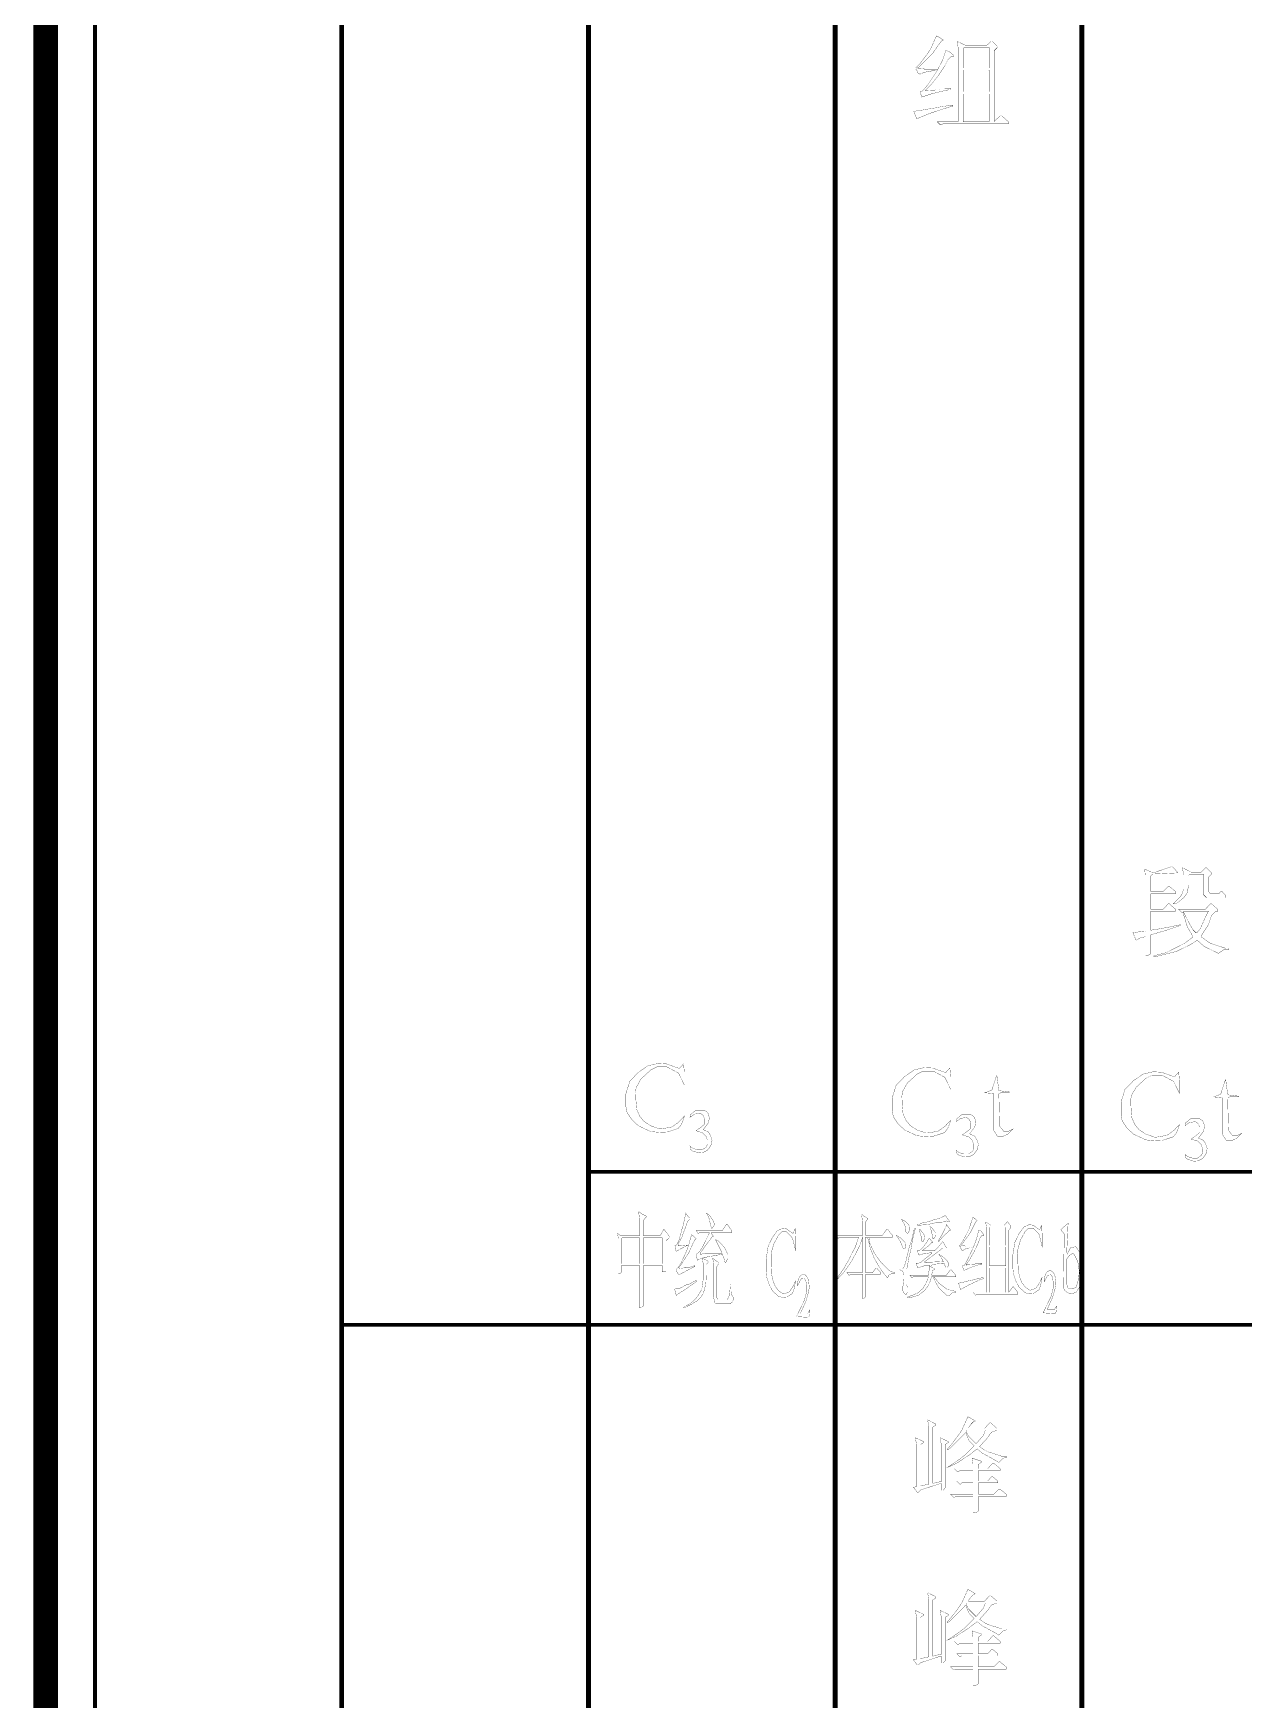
# Model space of a CAD drawing. Extents: x 94 to 452, y -72 to 1042.
# Drawn here: x 93.7 to 142.8, y 77.8 to 145.3 of the extents above; entities that cross this region are included whole.
import ezdxf

# ---------------------------------------------------------------- set-up
doc = ezdxf.new("R2010")
doc.units = 0
doc.header["$MEASUREMENT"] = 0
doc.layers.add('TREE_LAYER', color=7, linetype='Continuous')

msp = doc.modelspace()

# ---------------------------------------------------------------- linework, layer by layer
at = {"layer": 'TREE_LAYER'}
for points, const_width, elevation in [([(94.22612, 13.086307), (94.22612, 93.001716), (94.22612, 848.485862)], 1, 2891.008799), ([(96.22612, 848.485862), (96.22612, 93.001716), (96.22612, 93.001716), (96.22612, 13.086307)], 0.15, 2875.008799), ([(106.22612, 324.946668), (106.22612, 93.001716)], 0.2, 231.944952), ([(116.22612, 324.946668), (116.22612, 99.210443)], 0.2, 225.736226), ([(126.22612, 324.946668), (126.22612, 99.210443)], 0.2, 225.736226), ([(136.22612, 164.304039), (136.22612, 99.210443)], 0.2, 65.093596), ([(130.339934, 145.242986), (130.339934, 145.242986), (130.308561, 145.180241), (130.088953, 144.693967), (129.916404, 144.442986), (129.665424, 144.113575), (129.492875, 143.941026), (129.492875, 143.893967), (129.508561, 143.909653), (129.524247, 143.893967), (129.586993, 143.737104), (129.665424, 143.690045), (129.837973, 143.768477), (130.026208, 143.799849), (130.088953, 143.815535), (130.120326, 143.815535), (130.151698, 143.831222), (130.183071, 143.831222), (130.23013, 143.831222), (130.261502, 143.831222), (130.292875, 143.846908), (130.324247, 143.846908), (130.35562, 143.862594), (130.371306, 143.846908), (129.963463, 143.235143), (129.759542, 142.999849), (129.665424, 142.984163), (129.743855, 142.764555), (130.167385, 142.905732), (130.763463, 143.046908), (130.779149, 143.046908), (130.826208, 143.062594), (130.920326, 143.062594), (130.920326, 143.109653), (130.857581, 143.109653), (130.857581, 143.093967), (130.732091, 143.093967), (130.732091, 143.093967), (130.669346, 143.093967), (130.669346, 143.078281), (130.543855, 143.078281), (130.543855, 143.078281), (130.48111, 143.078281), (130.465424, 143.062594), (130.418365, 143.062594), (130.402679, 143.062594), (130.292875, 143.062594), (130.277189, 143.046908), (129.900718, 143.031222), (129.900718, 143.015535), (129.885032, 143.031222), (130.10464, 143.25083), (130.418365, 143.642986), (130.669346, 144.019457), (130.794836, 144.270437), (130.920326, 144.395928), (131.045816, 144.395928), (131.045816, 144.442986), (130.841895, 144.615535), (130.716404, 144.646908), (130.590914, 144.270437), (130.386993, 143.878281), (130.371306, 143.893967), (129.837973, 143.893967), (129.837973, 143.909653), (129.586993, 143.925339), (129.55562, 143.941026), (129.618365, 143.972398), (130.183071, 144.537104), (130.465424, 144.944947), (130.543855, 145.039065), (130.622287, 145.070437), (130.434051, 145.195928), (130.339934, 145.242986), (130.339934, 145.242986)], 0.01, 135), ([(131.171306, 145.023379), (131.171306, 145.023379), (131.171306, 145.007692), (131.218365, 144.756712), (131.218365, 141.77632), (131.202679, 141.760633), (130.371306, 141.760633), (130.496797, 141.635143), (130.543855, 141.635143), (130.590914, 141.682202), (133.257581, 141.682202), (133.257581, 141.760633), (132.975228, 142.011614), (132.928169, 142.011614), (132.677189, 141.77632), (132.677189, 141.77632), (132.677189, 144.646908), (132.802679, 144.772398), (132.802679, 144.819457), (132.598757, 145.023379), (132.551698, 145.023379), (132.379149, 144.866516), (131.500718, 144.866516), (131.171306, 145.023379), (131.171306, 145.023379)], 0.01, 135), ([(131.453659, 144.772398), (131.469346, 144.772398), (132.457581, 144.772398), (132.473267, 144.772398), (132.473267, 143.941026), (132.457581, 143.941026), (131.422287, 143.941026), (131.422287, 143.941026), (131.422287, 144.741026), (131.453659, 144.772398), (131.453659, 144.772398)], 0.01, 135), ([(131.422287, 143.846908), (131.422287, 143.862594), (132.457581, 143.862594), (132.473267, 143.846908), (132.473267, 142.984163), (132.457581, 142.984163), (131.422287, 142.984163), (131.422287, 142.984163), (131.422287, 143.846908), (131.422287, 143.846908)], 0.01, 135), ([(131.422287, 142.890045), (131.422287, 142.890045), (132.457581, 142.890045), (132.473267, 142.890045), (132.473267, 141.77632), (132.457581, 141.760633), (131.422287, 141.760633), (131.422287, 141.77632), (131.422287, 142.890045), (131.422287, 142.890045)], 0.01, 135), ([(130.998757, 142.435143), (130.90464, 142.435143), (130.653659, 142.388084), (130.622287, 142.388084), (130.339934, 142.341026), (130.308561, 142.325339), (130.026208, 142.293967), (129.994836, 142.278281), (129.728169, 142.231222), (129.696797, 142.231222), (129.414444, 142.184163), (129.414444, 142.184163), (129.524247, 141.917496), (129.539934, 141.886124), (130.073267, 142.105732), (130.747777, 142.325339), (130.763463, 142.341026), (130.998757, 142.388084), (130.998757, 142.435143), (130.998757, 142.435143)], 0.01, 135), ([(139.90236, 111.572769), (139.855301, 111.572769), (139.118046, 111.321788), (138.772948, 111.478651), (138.80432, 111.211984), (138.80432, 108.968847), (138.788634, 108.953161), (138.757262, 108.953161), (138.631771, 108.937475), (138.569026, 108.937475), (138.30236, 108.890416), (138.30236, 108.890416), (138.42785, 108.592377), (138.600399, 108.686494), (138.788634, 108.733553), (138.80432, 108.733553), (138.80432, 107.964926), (138.914124, 107.980612), (138.976869, 108.011984), (139.023928, 108.059043), (139.023928, 108.796298), (139.023928, 108.811984), (139.714124, 109.015906), (140.231771, 109.188455), (140.231771, 109.219828), (140.216085, 109.219828), (139.761183, 109.12571), (139.620007, 109.094337), (139.588634, 109.094337), (139.165105, 109.015906), (139.118046, 109.015906), (139.055301, 109.00022), (139.023928, 109.00022), (139.023928, 109.768847), (139.023928, 109.768847), (140.02785, 109.768847), (140.02785, 109.847279), (139.776869, 110.066886), (139.729811, 110.066886), (139.525889, 109.847279), (139.023928, 109.847279), (139.023928, 109.862965), (139.023928, 110.47473), (139.023928, 110.47473), (140.02785, 110.47473), (140.02785, 110.568847), (139.776869, 110.772769), (139.729811, 110.772769), (139.525889, 110.568847), (139.023928, 110.568847), (139.023928, 110.568847), (139.023928, 111.196298), (139.10236, 111.27473), (140.106281, 111.321788), (140.106281, 111.353161), (139.90236, 111.572769), (139.90236, 111.572769)], 0.01, 138), ([(140.325889, 111.52571), (140.310203, 111.52571), (140.310203, 111.494337), (140.357262, 111.243357), (140.357262, 110.678651), (140.27883, 110.443357), (140.184713, 110.317867), (139.933732, 110.066886), (140.02785, 110.066886), (140.169026, 110.161004), (140.341575, 110.302181), (140.482752, 110.47473), (140.529811, 110.60022), (140.529811, 110.678651), (140.561183, 110.835514), (140.561183, 111.227671), (140.608242, 111.27473), (141.141575, 111.27473), (141.157262, 111.27473), (141.157262, 110.443357), (141.282752, 110.317867), (142.035693, 110.317867), (142.067066, 110.349239), (142.067066, 110.396298), (141.910203, 110.568847), (141.863144, 110.568847), (141.784713, 110.47473), (141.439615, 110.47473), (141.361183, 110.568847), (141.361183, 111.149239), (141.486673, 111.27473), (141.486673, 111.321788), (141.282752, 111.52571), (141.235693, 111.52571), (141.063144, 111.353161), (140.655301, 111.353161), (140.325889, 111.52571), (140.325889, 111.52571)], 0.01, 138), ([(141.486673, 110.066886), (141.439615, 110.066886), (141.235693, 109.847279), (140.15334, 109.847279), (140.27883, 109.721788), (140.310203, 109.721788), (140.325889, 109.721788), (140.514124, 109.110024), (140.655301, 108.890416), (140.733732, 108.717867), (140.388634, 108.466886), (139.651379, 108.090416), (139.149418, 107.964926), (139.149418, 107.933553), (139.243536, 107.933553), (140.059222, 108.137475), (140.639615, 108.419828), (140.906281, 108.592377), (141.188634, 108.341396), (141.769026, 108.059043), (141.988634, 108.215906), (142.192556, 108.215906), (142.192556, 108.262965), (142.067066, 108.262965), (141.439615, 108.466886), (141.063144, 108.733553), (141.110203, 108.843357), (141.361183, 109.219828), (141.486673, 109.596298), (141.659222, 109.768847), (141.737654, 109.768847), (141.737654, 109.847279), (141.486673, 110.066886), (141.486673, 110.066886)], 0.01, 138), ([(140.357262, 109.768847), (140.357262, 109.768847), (141.345497, 109.768847), (141.361183, 109.768847), (141.235693, 109.517867), (141.031771, 109.062965), (140.890595, 108.890416), (140.859222, 108.890416), (140.733732, 109.015906), (140.623928, 109.204141), (140.357262, 109.721788), (140.325889, 109.737475), (140.357262, 109.768847), (140.357262, 109.768847)], 0.01, 138), ([(119.380094, 103.583737), (119.348722, 103.583737), (119.050682, 103.599424), (118.642839, 103.505306), (118.250682, 103.238639), (117.905584, 102.877855), (117.748722, 102.375894), (117.748722, 101.842561), (117.79578, 101.607267), (117.984016, 101.324914), (118.250682, 101.073934), (118.752643, 100.838639), (119.097741, 100.807267), (119.427153, 100.822953), (119.584016, 100.870012), (119.866369, 100.96413), (119.991859, 101.120992), (120.07029, 101.309228), (120.117349, 101.46609), (119.882055, 101.21511), (119.615388, 101.026875), (119.285977, 100.96413), (119.160486, 100.948443), (119.113428, 100.948443), (118.752643, 101.073934), (118.485977, 101.246483), (118.313428, 101.450404), (118.187937, 101.732757), (118.156565, 102.062169), (118.140879, 102.438639), (118.156565, 102.579816), (118.172251, 102.642561), (118.360486, 102.971973), (118.752643, 103.332757), (119.003624, 103.458247), (119.411467, 103.458247), (119.882055, 103.207267), (120.117349, 102.720992), (120.117349, 103.222953), (120.085977, 103.583737), (119.913428, 103.395502), (119.380094, 103.583737), (119.380094, 103.583737)], 0.01, 158), ([(130.174122, 103.415081), (130.14275, 103.415081), (129.84471, 103.430767), (129.436867, 103.336649), (129.04471, 103.069983), (128.699612, 102.709198), (128.54275, 102.207238), (128.54275, 101.673904), (128.589808, 101.43861), (128.778044, 101.156257), (129.04471, 100.905277), (129.546671, 100.669983), (129.891769, 100.63861), (130.221181, 100.654296), (130.378044, 100.701355), (130.660397, 100.795473), (130.785887, 100.952336), (130.864318, 101.140571), (130.911377, 101.297434), (130.676083, 101.046453), (130.409416, 100.858218), (130.080004, 100.795473), (129.954514, 100.779787), (129.907455, 100.779787), (129.546671, 100.905277), (129.280004, 101.077826), (129.107455, 101.281747), (128.981965, 101.5641), (128.950593, 101.893512), (128.934906, 102.269983), (128.950593, 102.411159), (128.966279, 102.473904), (129.154514, 102.803316), (129.546671, 103.1641), (129.797651, 103.289591), (130.205495, 103.289591), (130.676083, 103.03861), (130.911377, 102.552336), (130.911377, 103.054296), (130.880004, 103.415081), (130.707455, 103.226845), (130.174122, 103.415081), (130.174122, 103.415081)], 0.01, 158), ([(132.770985, 103.101355), (132.58275, 102.520963), (132.300397, 102.411159), (132.645495, 102.379787), (132.645495, 100.905277), (132.802357, 100.654296), (133.053338, 100.654296), (133.225887, 100.732728), (133.429808, 100.936649), (133.272946, 100.858218), (133.053338, 100.858218), (132.896475, 101.06214), (132.865102, 102.3641), (132.943534, 102.411159), (133.304318, 102.411159), (133.304318, 102.442532), (132.927848, 102.489591), (132.865102, 102.505277), (132.786671, 103.101355), (132.770985, 103.101355)], 0.01, 158), ([(139.45024, 103.246424), (139.418867, 103.246424), (139.120828, 103.26211), (138.712985, 103.167993), (138.320828, 102.901326), (137.97573, 102.540542), (137.818867, 102.038581), (137.818867, 101.505248), (137.865926, 101.269953), (138.054161, 100.987601), (138.320828, 100.73662), (138.822789, 100.501326), (139.167887, 100.469953), (139.497299, 100.48564), (139.654161, 100.532699), (139.936514, 100.626816), (140.062004, 100.783679), (140.140436, 100.971914), (140.187495, 101.128777), (139.952201, 100.877797), (139.685534, 100.689561), (139.356122, 100.626816), (139.230632, 100.61113), (139.183573, 100.61113), (138.822789, 100.73662), (138.556122, 100.909169), (138.383573, 101.113091), (138.258083, 101.395444), (138.22671, 101.724855), (138.211024, 102.101326), (138.22671, 102.242503), (138.242397, 102.305248), (138.430632, 102.634659), (138.822789, 102.995444), (139.073769, 103.120934), (139.481612, 103.120934), (139.952201, 102.869953), (140.187495, 102.383679), (140.187495, 102.88564), (140.156122, 103.246424), (139.983573, 103.058189), (139.45024, 103.246424), (139.45024, 103.246424)], 0.01, 158), ([(142.047103, 102.932699), (141.858867, 102.352306), (141.576514, 102.242503), (141.921612, 102.21113), (141.921612, 100.73662), (142.078475, 100.48564), (142.329455, 100.48564), (142.502004, 100.564071), (142.705926, 100.767993), (142.549063, 100.689561), (142.329455, 100.689561), (142.172593, 100.893483), (142.14122, 102.195444), (142.219652, 102.242503), (142.580436, 102.242503), (142.580436, 102.273875), (142.203965, 102.320934), (142.14122, 102.33662), (142.062789, 102.932699), (142.047103, 102.932699)], 0.01, 158), ([(120.914212, 101.709228), (120.587937, 101.709228), (120.363624, 101.525698), (120.343231, 101.413541), (120.526761, 101.54609), (120.771467, 101.576679), (120.873428, 101.49511), (120.934604, 101.362561), (120.934604, 101.138247), (120.842839, 101.056679), (120.720486, 100.964914), (120.587937, 100.873149), (120.853035, 100.791581), (120.99578, 100.648835), (121.046761, 100.495894), (121.046761, 100.322561), (121.016173, 100.2206), (120.842839, 100.098247), (120.649114, 100.098247), (120.455388, 100.159424), (120.343231, 100.251188), (120.363624, 100.118639), (120.455388, 100.047267), (120.700094, 99.975894), (120.863231, 99.98609), (121.046761, 100.077855), (121.128329, 100.179816), (121.189506, 100.271581), (121.209898, 100.332757), (121.240486, 100.495894), (121.17931, 100.679424), (121.087545, 100.822169), (120.883624, 100.913934), (121.097741, 101.199424), (121.128329, 101.393149), (121.097741, 101.535894), (121.046761, 101.627659), (120.914212, 101.709228), (120.914212, 101.709228)], 0.01, 158), ([(131.70824, 101.540571), (131.381965, 101.540571), (131.157651, 101.357042), (131.137259, 101.244885), (131.320789, 101.377434), (131.565495, 101.408022), (131.667455, 101.326453), (131.728632, 101.193904), (131.728632, 100.969591), (131.636867, 100.888022), (131.514514, 100.796257), (131.381965, 100.704493), (131.647063, 100.622924), (131.789808, 100.480179), (131.840789, 100.327238), (131.840789, 100.153904), (131.810201, 100.051944), (131.636867, 99.929591), (131.443142, 99.929591), (131.249416, 99.990767), (131.137259, 100.082532), (131.157651, 99.949983), (131.249416, 99.87861), (131.494122, 99.807238), (131.657259, 99.817434), (131.840789, 99.909198), (131.922357, 100.011159), (131.983534, 100.102924), (132.003926, 100.1641), (132.034514, 100.327238), (131.973338, 100.510767), (131.881573, 100.653512), (131.677651, 100.745277), (131.891769, 101.030767), (131.922357, 101.224493), (131.891769, 101.367238), (131.840789, 101.459002), (131.70824, 101.540571), (131.70824, 101.540571)], 0.01, 158), ([(140.984357, 101.371914), (140.658083, 101.371914), (140.433769, 101.188385), (140.413377, 101.076228), (140.596906, 101.208777), (140.841612, 101.239365), (140.943573, 101.157797), (141.00475, 101.025248), (141.00475, 100.800934), (140.912985, 100.719365), (140.790632, 100.627601), (140.658083, 100.535836), (140.923181, 100.454267), (141.065926, 100.311522), (141.116906, 100.158581), (141.116906, 99.985248), (141.086318, 99.883287), (140.912985, 99.760934), (140.719259, 99.760934), (140.525534, 99.82211), (140.413377, 99.913875), (140.433769, 99.781326), (140.525534, 99.709953), (140.77024, 99.638581), (140.933377, 99.648777), (141.116906, 99.740542), (141.198475, 99.842503), (141.259652, 99.934267), (141.280044, 99.995444), (141.310632, 100.158581), (141.249455, 100.34211), (141.157691, 100.484855), (140.953769, 100.57662), (141.167887, 100.86211), (141.198475, 101.055836), (141.167887, 101.198581), (141.116906, 101.290346), (140.984357, 101.371914), (140.984357, 101.371914)], 0.01, 158), ([(116.22612, 99.210443), (116.22612, 93.001716)], 0.2, 6.208727), ([(116.22612, 99.210443), (126.22612, 99.210443)], 0.15, 10), ([(126.22612, 99.210443), (126.22612, 93.001716)], 0.2, 6.208727), ([(126.22612, 99.210443), (136.22612, 99.210443)], 0.15, 10), ([(136.22612, 99.210443), (136.22612, 93.001716)], 0.2, 6.208727), ([(136.22612, 99.210443), (146.22612, 99.210443)], 0.15, 10), ([(118.283435, 97.586586), (118.273631, 97.586586), (118.273631, 97.508154), (118.303043, 97.257174), (118.303043, 96.629723), (118.303043, 96.614037), (117.538337, 96.614037), (117.42069, 96.708154), (117.410886, 96.708154), (117.410886, 96.692468), (117.440298, 96.504233), (117.440298, 95.076782), (117.499121, 95.076782), (117.538337, 95.108154), (117.567749, 95.155213), (117.567749, 95.406194), (117.577553, 95.406194), (118.303043, 95.406194), (118.303043, 95.406194), (118.303043, 93.69639), (118.332455, 93.69639), (118.42069, 93.743449), (118.459906, 93.774821), (118.459906, 95.406194), (118.459906, 95.406194), (119.214808, 95.406194), (119.214808, 95.406194), (119.214808, 95.155213), (119.37167, 95.155213), (119.37167, 96.410115), (119.499121, 96.535605), (119.508925, 96.535605), (119.508925, 96.582664), (119.410886, 96.723841), (119.303043, 96.865017), (119.273631, 96.865017), (119.136376, 96.614037), (118.459906, 96.614037), (118.459906, 96.629723), (118.459906, 97.241488), (118.557945, 97.366978), (118.567749, 97.366978), (118.567749, 97.414037), (118.410886, 97.492468), (118.401082, 97.492468), (118.283435, 97.586586), (118.283435, 97.586586)], 0.01, 139), ([(120.175592, 97.539527), (120.067749, 97.037566), (120.018729, 96.880704), (119.891278, 96.410115), (119.803043, 96.237566), (119.734416, 96.206194), (119.783435, 95.986586), (120.254023, 96.237566), (119.950102, 96.206194), (119.901082, 96.206194), (119.861867, 96.206194), (119.861867, 96.206194), (119.891278, 96.331684), (120.018729, 96.566978), (120.254023, 97.210115), (120.332455, 97.288547), (120.332455, 97.335605), (120.254023, 97.414037), (120.175592, 97.539527), (120.175592, 97.539527)], 0.01, 139), ([(121.018729, 97.539527), (121.008925, 97.539527), (121.067749, 97.445409), (121.136376, 97.27286), (121.14618, 97.225802), (121.165788, 97.084625), (121.224612, 96.912076), (121.244219, 96.912076), (121.322651, 97.037566), (121.322651, 97.115998), (121.322651, 97.131684), (121.273631, 97.241488), (121.165788, 97.414037), (121.018729, 97.539527), (121.018729, 97.539527)], 0.01, 139), ([(127.313559, 97.478652), (127.303755, 97.478652), (127.303755, 97.451201), (127.333167, 97.231593), (127.333167, 96.641397), (127.333167, 96.627671), (126.26454, 96.627671), (126.342971, 96.517867), (126.362579, 96.517867), (126.391991, 96.559044), (127.176304, 96.559044), (127.176304, 96.559044), (127.048853, 96.161005), (126.891991, 95.872769), (126.784147, 95.639436), (126.578265, 95.282573), (126.333167, 94.939436), (126.205716, 94.802181), (126.26454, 94.802181), (126.548853, 95.090416), (126.852775, 95.515907), (127.068461, 95.90022), (127.254736, 96.284534), (127.333167, 96.545318), (127.333167, 96.531593), (127.333167, 95.131593), (127.333167, 95.131593), (126.705716, 95.131593), (126.784147, 95.021789), (126.813559, 95.021789), (126.833167, 95.062966), (127.333167, 95.062966), (127.333167, 95.04924), (127.333167, 94.07473), (127.382187, 94.07473), (127.431206, 94.102181), (127.460618, 94.143358), (127.460618, 95.04924), (127.470422, 95.062966), (128.068461, 95.062966), (128.068461, 95.131593), (127.911598, 95.310024), (127.882187, 95.310024), (127.754736, 95.131593), (127.470422, 95.131593), (127.460618, 95.131593), (127.460618, 96.559044), (127.470422, 96.559044), (127.539049, 96.559044), (127.548853, 96.545318), (127.646893, 96.133554), (127.823363, 95.680613), (128.009638, 95.364926), (128.186108, 95.104142), (128.352775, 94.911985), (128.411598, 95.021789), (128.529245, 95.090416), (128.637089, 95.090416), (128.637089, 95.131593), (128.588069, 95.131593), (128.431206, 95.20022), (128.117481, 95.502181), (127.823363, 95.90022), (127.627285, 96.325711), (127.597873, 96.545318), (127.597873, 96.559044), (128.558657, 96.559044), (128.558657, 96.627671), (128.460618, 96.737475), (128.352775, 96.888456), (128.323363, 96.888456), (128.146893, 96.627671), (127.470422, 96.627671), (127.460618, 96.641397), (127.460618, 97.176691), (127.539049, 97.286495), (127.539049, 97.327671), (127.411598, 97.396299), (127.313559, 97.478652), (127.313559, 97.478652)], 0.01, 140), ([(128.921402, 97.286495), (128.921402, 97.286495), (128.970422, 97.190416), (129.048853, 97.066887), (129.097873, 96.861005), (129.097873, 96.778652), (129.156696, 96.710024), (129.176304, 96.710024), (129.254736, 96.847279), (129.254736, 96.957083), (129.254736, 96.970809), (129.195912, 97.080613), (129.048853, 97.217867), (129.009638, 97.231593), (128.921402, 97.286495), (128.921402, 97.286495)], 0.01, 140), ([(130.695912, 97.437475), (130.470422, 97.327671), (130.450814, 97.327671), (130.235128, 97.259044), (130.21552, 97.259044), (129.999834, 97.176691), (129.970422, 97.176691), (129.803755, 97.14924), (129.774344, 97.14924), (129.705716, 97.108064), (129.686108, 97.108064), (129.6665, 97.094338), (129.548853, 97.066887), (129.548853, 97.039436), (129.980226, 97.066887), (130.323363, 97.14924), (130.352775, 97.14924), (130.362579, 97.14924), (130.421402, 97.14924), (130.460618, 97.162966), (130.627285, 97.176691), (130.744932, 97.217867), (130.852775, 97.176691), (130.852775, 97.217867), (130.695912, 97.437475), (130.695912, 97.437475)], 0.01, 140), ([(131.813559, 97.368848), (131.813559, 97.368848), (131.793951, 97.313946), (131.656696, 96.888456), (131.548853, 96.668848), (131.391991, 96.380613), (131.284147, 96.229632), (131.284147, 96.188456), (131.293951, 96.202181), (131.303755, 96.188456), (131.342971, 96.051201), (131.391991, 96.010024), (131.499834, 96.078652), (131.617481, 96.106103), (131.656696, 96.119828), (131.676304, 96.119828), (131.695912, 96.133554), (131.71552, 96.133554), (131.744932, 96.133554), (131.76454, 96.133554), (131.784147, 96.147279), (131.803755, 96.147279), (131.823363, 96.161005), (131.833167, 96.147279), (131.578265, 95.611985), (131.450814, 95.406103), (131.391991, 95.392377), (131.44101, 95.20022), (131.705716, 95.32375), (132.078265, 95.447279), (132.088069, 95.447279), (132.117481, 95.461005), (132.176304, 95.461005), (132.176304, 95.502181), (132.137089, 95.502181), (132.137089, 95.488456), (132.058657, 95.488456), (132.058657, 95.488456), (132.019442, 95.488456), (132.019442, 95.47473), (131.94101, 95.47473), (131.94101, 95.47473), (131.901794, 95.47473), (131.891991, 95.461005), (131.862579, 95.461005), (131.852775, 95.461005), (131.784147, 95.461005), (131.774344, 95.447279), (131.539049, 95.433554), (131.539049, 95.419828), (131.529245, 95.433554), (131.6665, 95.625711), (131.862579, 95.968848), (132.019442, 96.29826), (132.097873, 96.517867), (132.176304, 96.627671), (132.254736, 96.627671), (132.254736, 96.668848), (132.127285, 96.819828), (132.048853, 96.847279), (131.970422, 96.517867), (131.842971, 96.17473), (131.833167, 96.188456), (131.499834, 96.188456), (131.499834, 96.202181), (131.342971, 96.215907), (131.323363, 96.229632), (131.362579, 96.257083), (131.71552, 96.751201), (131.891991, 97.108064), (131.94101, 97.190416), (131.99003, 97.217867), (131.872383, 97.327671), (131.813559, 97.368848), (131.813559, 97.368848)], 0.01, 140), ([(120.410886, 96.661096), (120.410886, 96.661096), (120.391278, 96.598351), (120.254023, 96.112076), (120.14618, 95.861096), (119.989318, 95.531684), (119.891278, 95.359135), (119.891278, 95.327762), (119.959906, 95.406194), (120.312847, 95.955213), (120.489318, 96.363056), (120.548141, 96.457174), (120.597161, 96.488547), (120.46971, 96.614037), (120.410886, 96.661096), (120.410886, 96.661096)], 0.01, 139), ([(121.852063, 97.084625), (121.822651, 97.084625), (121.665788, 96.833645), (120.597161, 96.833645), (120.675592, 96.708154), (120.6952, 96.708154), (120.724612, 96.739527), (121.136376, 96.739527), (121.136376, 96.739527), (120.852063, 96.159135), (120.744219, 95.986586), (120.597161, 95.861096), (120.64618, 95.610115), (120.705004, 95.657174), (120.901082, 95.735605), (120.930494, 95.735605), (120.940298, 95.751292), (121.028533, 95.751292), (121.038337, 95.766978), (121.067749, 95.766978), (121.067749, 95.766978), (121.097161, 95.766978), (121.097161, 95.766978), (121.165788, 95.782664), (121.165788, 95.782664), (121.1952, 95.782664), (121.1952, 95.782664), (121.263827, 95.798351), (121.293239, 95.798351), (121.332455, 95.798351), (121.401082, 95.814037), (121.430494, 95.814037), (121.430494, 95.829723), (121.655984, 95.861096), (121.665788, 95.845409), (121.724612, 95.688547), (121.744219, 95.578743), (121.773631, 95.531684), (121.793239, 95.531684), (121.87167, 95.688547), (121.87167, 95.861096), (121.822651, 95.986586), (121.734416, 96.143449), (121.616768, 96.284625), (121.489318, 96.410115), (121.450102, 96.425802), (121.391278, 96.457174), (121.381474, 96.457174), (121.479514, 96.253253), (121.616768, 95.986586), (121.64618, 95.908154), (121.636376, 95.908154), (120.959906, 95.908154), (120.959906, 95.908154), (120.910886, 95.892468), (120.773631, 95.861096), (120.754023, 95.861096), (120.754023, 95.876782), (120.754023, 95.908154), (120.96971, 96.206194), (121.185396, 96.488547), (121.244219, 96.582664), (121.303043, 96.582664), (121.1952, 96.739527), (121.205004, 96.739527), (122.028533, 96.739527), (122.028533, 96.833645), (121.852063, 97.084625), (121.852063, 97.084625)], 0.01, 139), ([(124.25132, 96.896504), (124.235633, 96.896504), (124.086614, 96.91219), (123.882692, 96.818073), (123.686614, 96.551406), (123.514065, 96.190622), (123.435633, 95.688661), (123.435633, 95.155328), (123.459163, 94.920034), (123.55328, 94.637681), (123.686614, 94.3867), (123.937594, 94.151406), (124.110143, 94.120034), (124.274849, 94.13572), (124.35328, 94.182779), (124.494457, 94.276896), (124.557202, 94.433759), (124.596418, 94.621994), (124.619947, 94.778857), (124.5023, 94.527877), (124.368967, 94.339641), (124.204261, 94.276896), (124.141516, 94.26121), (124.117986, 94.26121), (123.937594, 94.3867), (123.804261, 94.559249), (123.717986, 94.763171), (123.655241, 95.045524), (123.639555, 95.374936), (123.631712, 95.751406), (123.639555, 95.892583), (123.647398, 95.955328), (123.741516, 96.284739), (123.937594, 96.645524), (124.063084, 96.771014), (124.267006, 96.771014), (124.5023, 96.520034), (124.619947, 96.033759), (124.619947, 96.53572), (124.604261, 96.896504), (124.517986, 96.708269), (124.25132, 96.896504), (124.25132, 96.896504)], 0.01, 159), ([(128.71552, 96.627671), (128.705716, 96.627671), (128.793951, 96.517867), (128.891991, 96.339436), (128.950814, 96.188456), (128.99003, 96.092377), (128.999834, 96.078652), (129.048853, 96.078652), (129.097873, 96.188456), (129.097873, 96.270809), (129.048853, 96.366887), (128.891991, 96.517867), (128.71552, 96.627671), (128.71552, 96.627671)], 0.01, 140), ([(129.470422, 96.929632), (129.44101, 96.929632), (129.44101, 96.915907), (129.313559, 96.380613), (129.235128, 96.161005), (129.078265, 95.502181), (129.019442, 95.351201), (128.970422, 95.282573), (128.76454, 95.282573), (128.76454, 95.241397), (128.842971, 95.241397), (128.94101, 95.20022), (128.999834, 95.117867), (129.019442, 95.021789), (129.019442, 94.870809), (128.999834, 94.678652), (128.999834, 94.651201), (128.970422, 94.555122), (128.970422, 94.404142), (128.999834, 94.321789), (129.068461, 94.253162), (129.127285, 94.253162), (129.156696, 94.34924), (129.156696, 94.513946), (129.127285, 94.651201), (129.127285, 95.282573), (129.156696, 95.351201), (129.176304, 95.488456), (129.205716, 95.666887), (129.205716, 95.680613), (129.313559, 96.106103), (129.333167, 96.257083), (129.362579, 96.435515), (129.362579, 96.44924), (129.470422, 96.87473), (129.470422, 96.929632), (129.470422, 96.929632)], 0.01, 140), ([(129.656696, 96.888456), (129.627285, 96.888456), (129.627285, 96.888456), (129.725324, 96.559044), (129.725324, 96.408064), (129.754736, 96.380613), (129.803755, 96.380613), (129.862579, 96.545318), (129.833167, 96.655122), (129.813559, 96.696299), (129.656696, 96.888456), (129.656696, 96.888456)], 0.01, 140), ([(130.097873, 96.99826), (130.068461, 96.99826), (130.068461, 96.99826), (130.146893, 96.751201), (130.176304, 96.559044), (130.195912, 96.490416), (130.225324, 96.490416), (130.284147, 96.572769), (130.303755, 96.655122), (130.303755, 96.737475), (130.097873, 96.99826), (130.097873, 96.99826)], 0.01, 140), ([(130.744932, 97.066887), (130.744932, 97.039436), (130.588069, 96.710024), (130.431206, 96.44924), (130.411598, 96.380613), (130.431206, 96.380613), (130.617481, 96.60022), (130.784147, 96.751201), (130.872383, 96.847279), (130.882187, 96.847279), (130.901794, 96.847279), (130.744932, 97.066887), (130.744932, 97.066887)], 0.01, 140), ([(132.333167, 97.176691), (132.333167, 97.176691), (132.333167, 97.162966), (132.362579, 96.943358), (132.362579, 94.335515), (132.352775, 94.321789), (131.833167, 94.321789), (131.911598, 94.211985), (131.94101, 94.211985), (131.970422, 94.253162), (133.637089, 94.253162), (133.637089, 94.321789), (133.460618, 94.541397), (133.431206, 94.541397), (133.274344, 94.335515), (133.274344, 94.335515), (133.274344, 96.847279), (133.352775, 96.957083), (133.352775, 96.99826), (133.225324, 97.176691), (133.195912, 97.176691), (133.088069, 97.039436), (132.539049, 97.039436), (132.333167, 97.176691), (132.333167, 97.176691)], 0.01, 140), ([(132.509638, 96.957083), (132.519442, 96.957083), (133.137089, 96.957083), (133.146893, 96.957083), (133.146893, 96.229632), (133.137089, 96.229632), (132.49003, 96.229632), (132.49003, 96.229632), (132.49003, 96.929632), (132.509638, 96.957083), (132.509638, 96.957083)], 0.01, 140), ([(134.24899, 97.047984), (134.233303, 97.047984), (134.084284, 97.06367), (133.880362, 96.969553), (133.684284, 96.702886), (133.511735, 96.342102), (133.433303, 95.840141), (133.433303, 95.306808), (133.456833, 95.071513), (133.550951, 94.78916), (133.684284, 94.53818), (133.935264, 94.302886), (134.107813, 94.271513), (134.272519, 94.2872), (134.350951, 94.334259), (134.492127, 94.428376), (134.554872, 94.585239), (134.594088, 94.773474), (134.617617, 94.930337), (134.49997, 94.679357), (134.366637, 94.491121), (134.201931, 94.428376), (134.139186, 94.41269), (134.115656, 94.41269), (133.935264, 94.53818), (133.801931, 94.710729), (133.715656, 94.914651), (133.652911, 95.197004), (133.637225, 95.526415), (133.629382, 95.902886), (133.637225, 96.044062), (133.645068, 96.106808), (133.739186, 96.436219), (133.935264, 96.797004), (134.060754, 96.922494), (134.264676, 96.922494), (134.49997, 96.671513), (134.617617, 96.185239), (134.617617, 96.6872), (134.601931, 97.047984), (134.515656, 96.859749), (134.24899, 97.047984), (134.24899, 97.047984)], 0.01, 159), ([(135.672911, 97.126415), (135.374872, 96.859749), (135.516049, 96.6872), (135.484676, 94.491121), (135.563107, 94.365631), (135.759186, 94.255827), (135.99448, 94.318572), (136.127813, 94.522494), (136.190558, 94.695043), (136.253303, 94.946023), (136.253303, 95.58916), (136.174872, 95.902886), (135.986637, 96.169553), (135.774872, 96.13818), (135.633696, 95.871513), (135.618009, 95.981317), (135.672911, 97.126415), (135.672911, 97.126415)], 0.01, 159), ([(117.597161, 96.535605), (117.597161, 96.535605), (118.303043, 96.535605), (118.303043, 96.535605), (118.303043, 95.500311), (118.303043, 95.484625), (117.577553, 95.484625), (117.567749, 95.500311), (117.567749, 96.488547), (117.597161, 96.535605), (117.597161, 96.535605)], 0.01, 139), ([(118.459906, 96.535605), (118.459906, 96.535605), (119.214808, 96.535605), (119.214808, 96.535605), (119.214808, 95.500311), (119.214808, 95.484625), (118.459906, 95.484625), (118.459906, 95.500311), (118.459906, 96.535605), (118.459906, 96.535605)], 0.01, 139), ([(130.068461, 96.490416), (130.019442, 96.490416), (129.960618, 96.380613), (129.774344, 96.119828), (129.627285, 96.010024), (129.548853, 96.010024), (129.627285, 95.831593), (129.852775, 95.90022), (129.882187, 95.90022), (129.891991, 95.90022), (130.127285, 95.927671), (130.127285, 95.941397), (130.146893, 95.927671), (130.146893, 95.90022), (129.784147, 95.611985), (129.705716, 95.529632), (129.676304, 95.529632), (129.588069, 95.502181), (129.519442, 95.502181), (129.568461, 95.310024), (129.823363, 95.392377), (129.862579, 95.392377), (129.862579, 95.392377), (129.921402, 95.392377), (129.960618, 95.406103), (130.127285, 95.419828), (130.225324, 95.461005), (130.519442, 95.488456), (130.529245, 95.488456), (130.568461, 95.488456), (130.568461, 95.502181), (130.646893, 95.502181), (130.676304, 95.419828), (130.725324, 95.310024), (130.774344, 95.310024), (130.823363, 95.419828), (130.823363, 95.502181), (130.774344, 95.59826), (130.617481, 95.74924), (130.44101, 95.859044), (130.431206, 95.859044), (130.519442, 95.74924), (130.607677, 95.584534), (130.617481, 95.570809), (130.607677, 95.570809), (130.029245, 95.543358), (130.029245, 95.543358), (129.94101, 95.543358), (129.94101, 95.529632), (129.862579, 95.529632), (129.862579, 95.543358), (129.862579, 95.570809), (129.862579, 95.570809), (130.401794, 95.968848), (130.588069, 96.119828), (130.725324, 96.119828), (130.725324, 96.161005), (130.71552, 96.17473), (130.588069, 96.380613), (130.401794, 96.147279), (130.254736, 96.010024), (129.76454, 96.010024), (129.76454, 96.010024), (129.76454, 96.02375), (129.970422, 96.17473), (130.068461, 96.257083), (130.137089, 96.339436), (130.146893, 96.339436), (130.195912, 96.339436), (130.068461, 96.490416), (130.068461, 96.490416)], 0.01, 140), ([(132.49003, 96.147279), (132.49003, 96.161005), (133.137089, 96.161005), (133.146893, 96.147279), (133.146893, 95.392377), (133.137089, 95.392377), (132.49003, 95.392377), (132.49003, 95.392377), (132.49003, 96.147279), (132.49003, 96.147279)], 0.01, 140), ([(135.853303, 95.902886), (135.861147, 95.918572), (135.939578, 95.824455), (136.065068, 95.573474), (136.127813, 95.165631), (136.088598, 94.820533), (136.002323, 94.53818), (135.861147, 94.459749), (135.672911, 94.491121), (135.610166, 94.66367), (135.610166, 95.667592), (135.727813, 95.824455), (135.853303, 95.902886), (135.853303, 95.902886)], 0.01, 159), ([(120.538337, 95.406194), (120.293239, 95.327762), (120.175592, 95.327762), (120.175592, 95.312076), (120.087357, 95.312076), (120.087357, 95.29639), (120.057945, 95.29639), (119.96971, 95.280704), (119.940298, 95.280704), (119.861867, 95.327762), (119.832455, 95.280704), (119.783435, 95.280704), (119.783435, 95.280704), (119.812847, 95.155213), (119.891278, 95.029723), (120.508925, 95.359135), (120.538337, 95.359135), (120.538337, 95.406194), (120.538337, 95.406194)], 0.01, 139), ([(120.861867, 95.704233), (120.852063, 95.704233), (120.852063, 95.67286), (120.881474, 95.468939), (120.881474, 94.857174), (120.832455, 94.512076), (120.832455, 94.480704), (120.773631, 94.355213), (120.636376, 94.135605), (120.489318, 93.978743), (120.332455, 93.853253), (120.097161, 93.727762), (120.097161, 93.69639), (120.126572, 93.69639), (120.430494, 93.853253), (120.499121, 93.900311), (120.636376, 93.978743), (120.803043, 94.151292), (120.881474, 94.276782), (120.930494, 94.433645), (120.989318, 94.684625), (120.999121, 94.888547), (120.999121, 94.904233), (120.999121, 94.951292), (120.999121, 94.951292), (121.008925, 95.045409), (121.008925, 95.108154), (121.008925, 95.453253), (121.087357, 95.531684), (121.087357, 95.531684), (121.087357, 95.578743), (120.861867, 95.704233), (120.861867, 95.704233)], 0.01, 139), ([(121.273631, 95.704233), (121.273631, 95.704233), (121.273631, 95.67286), (121.303043, 95.42188), (121.303043, 94.104233), (121.352063, 93.900311), (121.42069, 93.853253), (121.979514, 93.853253), (121.989318, 93.868939), (122.057945, 93.931684), (122.106965, 94.025802), (122.106965, 94.104233), (122.028533, 94.229723), (122.008925, 94.355213), (122.008925, 94.653253), (121.979514, 94.653253), (121.979514, 94.559135), (121.950102, 94.276782), (121.950102, 94.229723), (121.901082, 94.104233), (121.852063, 94.025802), (121.479514, 94.025802), (121.430494, 94.104233), (121.430494, 95.359135), (121.508925, 95.484625), (121.508925, 95.531684), (121.381474, 95.610115), (121.273631, 95.704233), (121.273631, 95.704233)], 0.01, 139), ([(130.048853, 95.392377), (130.039049, 95.392377), (130.039049, 95.227671), (130.009638, 95.035515), (130.009638, 95.021789), (129.254736, 95.021789), (129.333167, 94.911985), (129.362579, 94.911985), (129.391991, 94.953162), (129.999834, 94.953162), (129.999834, 94.939436), (129.99003, 94.870809), (129.911598, 94.692377), (129.803755, 94.50022), (129.578265, 94.294338), (129.568461, 94.294338), (129.323363, 94.184534), (129.303755, 94.184534), (129.205716, 94.143358), (129.176304, 94.143358), (129.176304, 94.102181), (129.421402, 94.143358), (129.617481, 94.211985), (129.852775, 94.390416), (129.999834, 94.596299), (130.097873, 94.802181), (130.117481, 94.89826), (130.127285, 94.939436), (130.137089, 94.953162), (130.244932, 94.953162), (130.244932, 94.939436), (130.225324, 94.911985), (130.225324, 94.89826), (130.323363, 94.692377), (130.431206, 94.513946), (130.450814, 94.486495), (130.607677, 94.335515), (130.744932, 94.211985), (130.852775, 94.184534), (130.960618, 94.294338), (131.117481, 94.321789), (131.117481, 94.362966), (130.999834, 94.390416), (130.891991, 94.417867), (130.872383, 94.417867), (130.793951, 94.431593), (130.774344, 94.431593), (130.744932, 94.459044), (130.470422, 94.664926), (130.431206, 94.692377), (130.254736, 94.939436), (130.254736, 94.953162), (131.117481, 94.953162), (131.117481, 95.021789), (130.931206, 95.241397), (130.901794, 95.241397), (130.744932, 95.021789), (130.146893, 95.021789), (130.146893, 95.035515), (130.176304, 95.20022), (130.176304, 95.213946), (130.254736, 95.241397), (130.254736, 95.282573), (130.048853, 95.392377), (130.048853, 95.392377)], 0.01, 140), ([(132.49003, 95.310024), (132.49003, 95.310024), (133.137089, 95.310024), (133.146893, 95.310024), (133.146893, 94.335515), (133.137089, 94.321789), (132.49003, 94.321789), (132.49003, 94.335515), (132.49003, 95.310024), (132.49003, 95.310024)], 0.01, 140), ([(120.616768, 94.825802), (120.312847, 94.653253), (120.244219, 94.653253), (119.92069, 94.480704), (119.803043, 94.480704), (119.705004, 94.449331), (119.754023, 94.355213), (119.783435, 94.214037), (119.783435, 94.198351), (119.959906, 94.323841), (120.097161, 94.402272), (120.587357, 94.74737), (120.616768, 94.778743), (120.616768, 94.825802), (120.616768, 94.825802)], 0.01, 139), ([(125.033672, 95.021994), (124.921516, 95.062779), (124.814457, 94.991406), (124.743084, 94.858857), (124.7023, 94.705916), (124.7023, 94.593759), (124.855241, 94.869053), (124.977594, 94.879249), (125.043869, 94.787485), (125.069359, 94.593759), (125.069359, 94.338857), (124.982692, 94.002387), (124.661516, 93.339641), (125.150927, 93.309053), (125.191712, 93.390622), (125.207006, 93.614936), (125.115241, 93.47219), (124.855241, 93.47219), (124.824653, 93.47219), (125.043869, 93.961602), (125.150927, 94.338857), (125.166222, 94.430622), (125.181516, 94.522387), (125.181516, 94.542779), (125.17132, 94.624347), (125.156025, 94.756896), (125.150927, 94.797681), (125.115241, 94.909837), (125.110143, 94.920034), (125.033672, 95.021994), (125.033672, 95.021994)], 0.01, 159), ([(132.225324, 94.911985), (132.1665, 94.911985), (132.009638, 94.870809), (131.99003, 94.870809), (131.813559, 94.829632), (131.793951, 94.815907), (131.617481, 94.788456), (131.597873, 94.77473), (131.431206, 94.733554), (131.411598, 94.733554), (131.235128, 94.692377), (131.235128, 94.692377), (131.303755, 94.459044), (131.313559, 94.431593), (131.646893, 94.62375), (132.068461, 94.815907), (132.078265, 94.829632), (132.225324, 94.870809), (132.225324, 94.911985), (132.225324, 94.911985)], 0.01, 140), ([(135.031343, 95.173474), (134.919186, 95.214259), (134.812127, 95.142886), (134.740754, 95.010337), (134.69997, 94.857396), (134.69997, 94.745239), (134.852911, 95.020533), (134.975264, 95.030729), (135.041539, 94.938964), (135.067029, 94.745239), (135.067029, 94.490337), (134.980362, 94.153866), (134.659186, 93.491121), (135.148598, 93.460533), (135.189382, 93.542102), (135.204676, 93.766415), (135.112911, 93.62367), (134.852911, 93.62367), (134.822323, 93.62367), (135.041539, 94.113082), (135.148598, 94.490337), (135.163892, 94.582102), (135.179186, 94.673866), (135.179186, 94.694259), (135.16899, 94.775827), (135.153696, 94.908376), (135.148598, 94.94916), (135.112911, 95.061317), (135.107813, 95.071513), (135.031343, 95.173474), (135.031343, 95.173474)], 0.01, 159), ([(106.22612, 93.001716), (106.22612, 11.113007)], 0.2, 81.888709), ([(106.22612, 93.001716), (116.22612, 93.001716)], 0.15, 10), ([(116.22612, 93.001716), (116.22612, 11.113007)], 0.2, 81.888709), ([(116.22612, 93.001716), (126.22612, 93.001716)], 0.15, 10), ([(126.22612, 93.001716), (126.22612, 11.113007)], 0.2, 81.888709), ([(126.22612, 93.001716), (136.22612, 93.001716)], 0.15, 10), ([(136.22612, 93.001716), (136.22612, 11.113007)], 0.2, 81.888709), ([(136.22612, 93.001716), (146.22612, 93.001716)], 0.15, 10), ([(129.981282, 89.15511), (129.981282, 89.15511), (129.981282, 89.123737), (130.028341, 88.872757), (130.028341, 86.551188), (129.745988, 86.488443), (129.698929, 86.472757), (129.683243, 86.488443), (129.683243, 88.151188), (129.808733, 88.22962), (129.808733, 88.276678), (129.479321, 88.433541), (129.52638, 88.166874), (129.52638, 86.457071), (129.510694, 86.441384), (129.40089, 86.425698), (129.557753, 86.221776), (129.604812, 86.221776), (129.698929, 86.315894), (130.514615, 86.582561), (130.530302, 86.582561), (130.530302, 86.300208), (130.608733, 86.300208), (130.687164, 86.394325), (130.687164, 88.151188), (130.812655, 88.22962), (130.812655, 88.276678), (130.483243, 88.433541), (130.530302, 88.166874), (130.530302, 86.645306), (130.467557, 86.645306), (130.20089, 86.582561), (130.185204, 86.582561), (130.185204, 88.857071), (130.310694, 88.935502), (130.310694, 88.982561), (129.981282, 89.15511), (129.981282, 89.15511)], 0.01, 144), ([(131.612655, 89.2806), (131.581282, 89.217855), (131.361674, 88.73158), (131.189125, 88.4806), (130.938145, 88.151188), (130.781282, 87.978639), (130.781282, 87.93158), (130.891086, 88.010012), (131.455792, 88.574718), (131.502851, 88.637463), (131.534223, 88.60609), (131.659713, 88.308051), (131.863635, 88.104129), (131.471478, 87.711973), (131.267557, 87.55511), (130.781282, 87.225698), (131.157753, 87.398247), (131.659713, 87.727659), (131.989125, 87.978639), (132.004812, 87.962953), (132.193047, 87.80609), (132.60089, 87.586482), (132.867557, 87.42962), (133.040106, 87.602169), (133.196968, 87.649227), (133.196968, 87.6806), (132.977361, 87.6806), (132.757753, 87.759031), (132.695008, 87.774718), (132.444027, 87.853149), (132.287164, 87.93158), (132.083243, 88.072757), (132.098929, 88.088443), (132.412655, 88.433541), (132.491086, 88.559031), (132.569517, 88.653149), (132.789125, 88.73158), (132.789125, 88.810012), (132.538145, 89.02962), (132.491086, 89.02962), (132.287164, 88.810012), (131.628341, 88.810012), (131.628341, 88.825698), (131.738145, 88.982561), (131.832263, 89.076678), (131.910694, 89.108051), (131.706772, 89.233541), (131.612655, 89.2806), (131.612655, 89.2806)], 0.01, 144), ([(131.565596, 88.73158), (131.565596, 88.73158), (132.318537, 88.73158), (132.318537, 88.73158), (132.240106, 88.527659), (131.942066, 88.182561), (131.644027, 88.4806), (131.534223, 88.684522), (131.534223, 88.700208), (131.565596, 88.73158), (131.565596, 88.73158)], 0.01, 144), ([(131.785204, 87.602169), (131.785204, 87.602169), (131.785204, 87.586482), (131.816576, 87.366874), (131.816576, 87.194325), (131.816576, 87.178639), (131.063635, 87.178639), (131.189125, 87.053149), (131.236184, 87.053149), (131.283243, 87.100208), (131.816576, 87.100208), (131.816576, 87.100208), (131.816576, 86.692365), (131.816576, 86.676678), (131.157753, 86.676678), (131.283243, 86.551188), (131.314615, 86.551188), (131.361674, 86.598247), (131.816576, 86.598247), (131.816576, 86.598247), (131.816576, 86.143345), (131.816576, 86.143345), (130.906772, 86.143345), (131.032263, 86.017855), (131.063635, 86.017855), (131.110694, 86.049227), (131.816576, 86.049227), (131.816576, 86.049227), (131.816576, 85.390404), (131.910694, 85.390404), (131.989125, 85.421776), (132.036184, 85.468835), (132.036184, 86.049227), (132.036184, 86.049227), (133.165596, 86.049227), (133.165596, 86.143345), (132.914615, 86.347267), (132.867557, 86.347267), (132.663635, 86.143345), (132.036184, 86.143345), (132.036184, 86.143345), (132.036184, 86.598247), (132.036184, 86.598247), (132.820498, 86.598247), (132.820498, 86.676678), (132.616576, 86.849227), (132.569517, 86.849227), (132.412655, 86.676678), (132.036184, 86.676678), (132.036184, 86.692365), (132.036184, 87.100208), (132.036184, 87.100208), (132.914615, 87.100208), (132.914615, 87.178639), (132.663635, 87.398247), (132.616576, 87.398247), (132.412655, 87.178639), (132.036184, 87.178639), (132.036184, 87.194325), (132.036184, 87.351188), (132.145988, 87.42962), (132.161674, 87.476678), (131.785204, 87.602169), (131.785204, 87.602169)], 0.01, 144), ([(129.981282, 82.15511), (129.981282, 82.15511), (129.981282, 82.123737), (130.028341, 81.872757), (130.028341, 79.551188), (129.745988, 79.488443), (129.698929, 79.472757), (129.683243, 79.488443), (129.683243, 81.151188), (129.808733, 81.22962), (129.808733, 81.276678), (129.479321, 81.433541), (129.52638, 81.166874), (129.52638, 79.457071), (129.510694, 79.441384), (129.40089, 79.425698), (129.557753, 79.221776), (129.604812, 79.221776), (129.698929, 79.315894), (130.514615, 79.582561), (130.530302, 79.582561), (130.530302, 79.300208), (130.608733, 79.300208), (130.687164, 79.394325), (130.687164, 81.151188), (130.812655, 81.22962), (130.812655, 81.276678), (130.483243, 81.433541), (130.530302, 81.166874), (130.530302, 79.645306), (130.467557, 79.645306), (130.20089, 79.582561), (130.185204, 79.582561), (130.185204, 81.857071), (130.310694, 81.935502), (130.310694, 81.982561), (129.981282, 82.15511), (129.981282, 82.15511)], 0.01, 144), ([(131.612655, 82.2806), (131.581282, 82.217855), (131.361674, 81.73158), (131.189125, 81.4806), (130.938145, 81.151188), (130.781282, 80.978639), (130.781282, 80.93158), (130.891086, 81.010012), (131.455792, 81.574718), (131.502851, 81.637463), (131.534223, 81.60609), (131.659713, 81.308051), (131.863635, 81.104129), (131.471478, 80.711973), (131.267557, 80.55511), (130.781282, 80.225698), (131.157753, 80.398247), (131.659713, 80.727659), (131.989125, 80.978639), (132.004812, 80.962953), (132.193047, 80.80609), (132.60089, 80.586482), (132.867557, 80.42962), (133.040106, 80.602169), (133.196968, 80.649227), (133.196968, 80.6806), (132.977361, 80.6806), (132.757753, 80.759031), (132.695008, 80.774718), (132.444027, 80.853149), (132.287164, 80.93158), (132.083243, 81.072757), (132.098929, 81.088443), (132.412655, 81.433541), (132.491086, 81.559031), (132.569517, 81.653149), (132.789125, 81.73158), (132.789125, 81.810012), (132.538145, 82.02962), (132.491086, 82.02962), (132.287164, 81.810012), (131.628341, 81.810012), (131.628341, 81.825698), (131.738145, 81.982561), (131.832263, 82.076678), (131.910694, 82.108051), (131.706772, 82.233541), (131.612655, 82.2806), (131.612655, 82.2806)], 0.01, 144), ([(131.565596, 81.73158), (131.565596, 81.73158), (132.318537, 81.73158), (132.318537, 81.73158), (132.240106, 81.527659), (131.942066, 81.182561), (131.644027, 81.4806), (131.534223, 81.684522), (131.534223, 81.700208), (131.565596, 81.73158), (131.565596, 81.73158)], 0.01, 144), ([(131.785204, 80.602169), (131.785204, 80.602169), (131.785204, 80.586482), (131.816576, 80.366874), (131.816576, 80.194325), (131.816576, 80.178639), (131.063635, 80.178639), (131.189125, 80.053149), (131.236184, 80.053149), (131.283243, 80.100208), (131.816576, 80.100208), (131.816576, 80.100208), (131.816576, 79.692365), (131.816576, 79.676678), (131.157753, 79.676678), (131.283243, 79.551188), (131.314615, 79.551188), (131.361674, 79.598247), (131.816576, 79.598247), (131.816576, 79.598247), (131.816576, 79.143345), (131.816576, 79.143345), (130.906772, 79.143345), (131.032263, 79.017855), (131.063635, 79.017855), (131.110694, 79.049227), (131.816576, 79.049227), (131.816576, 79.049227), (131.816576, 78.390404), (131.910694, 78.390404), (131.989125, 78.421776), (132.036184, 78.468835), (132.036184, 79.049227), (132.036184, 79.049227), (133.165596, 79.049227), (133.165596, 79.143345), (132.914615, 79.347267), (132.867557, 79.347267), (132.663635, 79.143345), (132.036184, 79.143345), (132.036184, 79.143345), (132.036184, 79.598247), (132.036184, 79.598247), (132.820498, 79.598247), (132.820498, 79.676678), (132.616576, 79.849227), (132.569517, 79.849227), (132.412655, 79.676678), (132.036184, 79.676678), (132.036184, 79.692365), (132.036184, 80.100208), (132.036184, 80.100208), (132.914615, 80.100208), (132.914615, 80.178639), (132.663635, 80.398247), (132.616576, 80.398247), (132.412655, 80.178639), (132.036184, 80.178639), (132.036184, 80.194325), (132.036184, 80.351188), (132.145988, 80.42962), (132.161674, 80.476678), (131.785204, 80.602169), (131.785204, 80.602169)], 0.01, 144)]:
    msp.add_lwpolyline(points, dxfattribs=dict(at, const_width=const_width, elevation=elevation))

doc.saveas('drawing.dxf')
